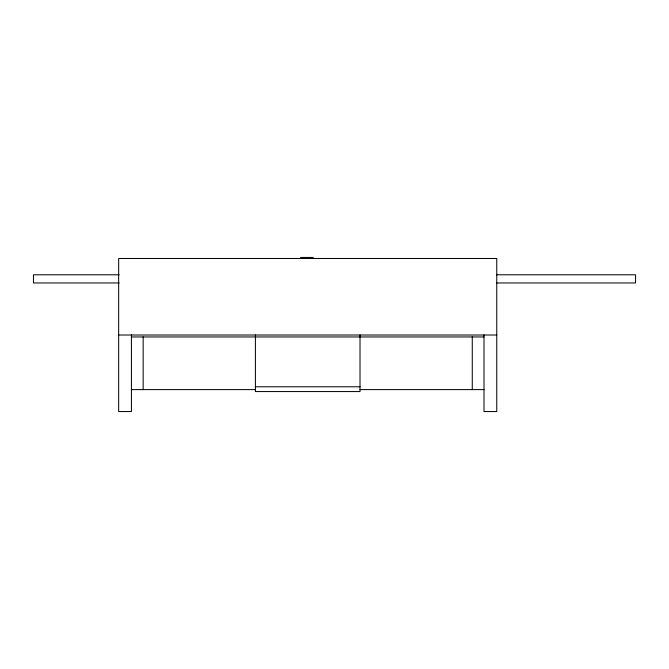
<?xml version="1.0" encoding="UTF-8"?>
<svg xmlns="http://www.w3.org/2000/svg" width="669" height="669" viewBox="0 0 669 669"><rect width="100%" height="100%" fill="white"/><g stroke="black" fill="none" stroke-linecap="round" stroke-linejoin="round"><path stroke-width="1" d="M300.565 257.448L313.326 257.448M119.166 274.792L33.45 274.792L33.45 282.962L119.166 282.962M496.523 274.792L635.55 274.792L635.55 282.962L496.523 282.962M118.664 335.01L496.758 335.01M131.417 336.959L484.005 336.959M255.407 386.782L360.014 386.782M131.417 389.609L255.407 389.609M360.014 389.609L484.005 389.609M484.005 334.734L484.005 411.552L496.758 411.552L496.758 258.477L118.664 258.477L118.664 411.552L131.417 411.552L131.417 334.734M472.272 336.808L472.272 389.609M360.014 334.918L360.014 391.557L255.407 391.557L255.407 334.918M143.158 336.808L143.158 389.609"/></g></svg>
